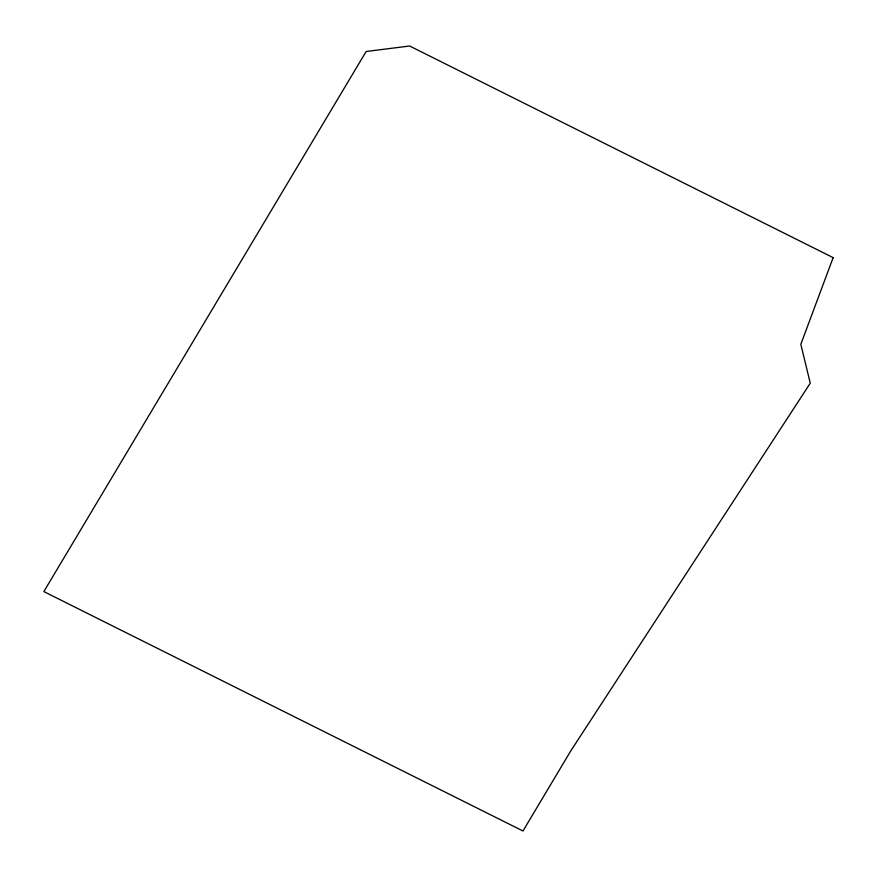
<?xml version="1.0" encoding="UTF-8"?>
<svg xmlns="http://www.w3.org/2000/svg" width="877" height="877" viewBox="0 0 877 877"><rect width="100%" height="100%" fill="white"/><g stroke="black" fill="none" stroke-linecap="round" stroke-linejoin="round"><path stroke-width="1.32" d="M833.15 257.63L800.822 344.299L810.26 383.183L570.686 751.03L522.977 830.99L43.85 591.58L366.137 51.502L409.647 46.01L833.15 257.63"/></g></svg>
